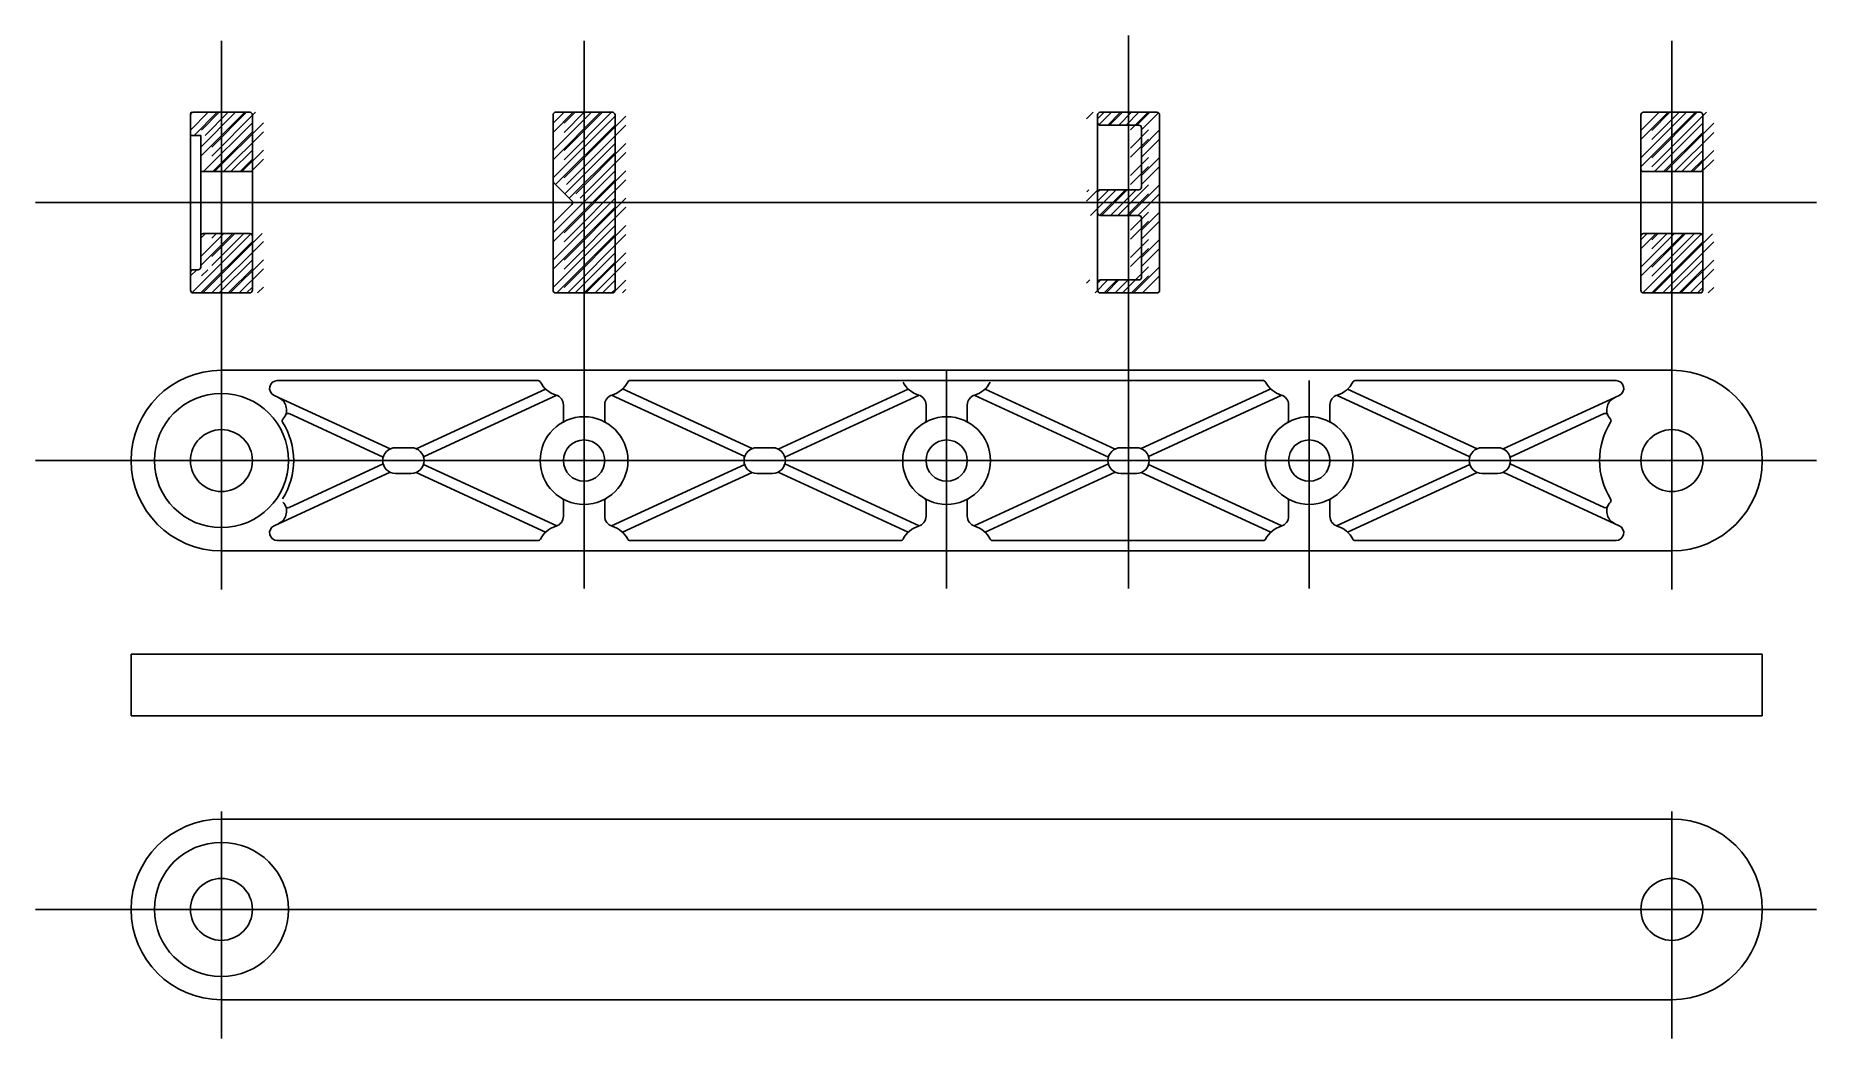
# Model space of a CAD drawing. Extents: x 64 to 409, y 24 to 218.
import ezdxf

# ---------------------------------------------------------------- set-up
doc = ezdxf.new("R2010")
doc.units = 0
doc.header["$LTSCALE"] = 10
for name, pattern in [('AXES', [0]), ('CACHE', [0]), ('CONTINU', [0])]:
    doc.linetypes.add(name, pattern=pattern)
doc.layers.get('0').update_dxf_attribs({"linetype": 'CONTINU'})
for name, color, linetype in [('A', 3, 'AXES'), ('H', 2, 'CONTINU'), ('I', 2, 'CACHE'), ('P', 1, 'CONTINU')]:
    doc.layers.add(name, color=color, linetype=linetype)

# ---------------------------------------------------------------- blocks, each defined once
blk = doc.blocks.new('*X')
at = {"color": 0}
for p, q in [((94, 200.07), (97.43, 203.5)), ((94.7, 199), (99.2, 203.5)), ((96, 196.76), (102.74, 203.5)), ((96, 194.99), (104.51, 203.5)), ((96.54, 192), (106, 201.46)), ((164.25, 196.07), (171.68, 203.5)), ((164.25, 201.37), (166.38, 203.5)), ((164.25, 194.3), (173.45, 203.5)), ((164.25, 199.61), (168.14, 203.5)), ((164.25, 190.77), (176.25, 202.77)), ((164.75, 189.5), (176.25, 201)), ((267.62, 202.22), (268.91, 203.5)), ((269.94, 201), (272.44, 203.5)), ((271.71, 201), (274.21, 203.5)), ((275.25, 201), (277.75, 203.5)), ((276.12, 200.11), (279.42, 203.4)), ((375, 194.69), (383.81, 203.5)), ((375, 199.99), (378.51, 203.5)), ((375, 192.92), (385.58, 203.5)), ((375, 198.22), (380.28, 203.5)), ((377.62, 192), (387, 201.38)), ((98.31, 192), (106, 199.69)), ((166.52, 187.73), (176.25, 197.46)), ((276.12, 196.58), (279.62, 200.08)), ((276.12, 194.81), (279.62, 198.31)), ((379.38, 192), (387, 199.62)), ((101.84, 192), (106, 196.16)), ((103.61, 192), (106, 194.39)), ((167.4, 186.85), (176.25, 195.7)), ((276.12, 191.27), (279.62, 194.77)), ((382.92, 192), (387, 196.08)), ((384.69, 192), (387, 194.31)), ((164.25, 180.16), (176.25, 192.16)), ((164.25, 178.39), (176.25, 190.39)), ((276.12, 189.5), (279.62, 193)), ((164.25, 174.86), (176.25, 186.86)), ((267.62, 186.31), (269.82, 188.5)), ((267.63, 188.08), (268.04, 188.49)), ((268.35, 183.5), (273.35, 188.5)), ((270.12, 183.5), (275.12, 188.5)), ((273.66, 183.5), (279.62, 189.47)), ((275.42, 183.5), (279.62, 187.7)), ((164.25, 173.09), (176.25, 185.09)), ((276.12, 180.67), (279.62, 184.17)), ((94.25, 168.5), (105.75, 180)), ((96, 175.55), (100.45, 180)), ((96, 173.78), (102.22, 180)), ((96, 179.09), (96.91, 180)), ((164.25, 169.55), (176.25, 181.55)), ((164.96, 168.5), (176.25, 179.79)), ((276.12, 178.9), (279.62, 182.4)), ((375, 173.47), (381.53, 180)), ((375, 178.78), (376.22, 180)), ((375, 171.71), (383.29, 180)), ((375, 177.01), (377.99, 180)), ((375.35, 168.52), (386.76, 179.93)), ((96.02, 168.5), (106, 178.48)), ((168.5, 168.5), (176.25, 176.25)), ((276.12, 175.36), (279.62, 178.86)), ((276.12, 173.59), (279.62, 177.09)), ((377.1, 168.5), (387, 178.4)), ((94, 171.78), (95.22, 173)), ((99.56, 168.5), (106, 174.94)), ((101.32, 168.5), (106, 173.18)), ((170.27, 168.5), (176.25, 174.48)), ((274.57, 168.5), (279.62, 173.56)), ((380.63, 168.5), (387, 174.87)), ((382.4, 168.5), (387, 173.1)), ((104.86, 168.5), (106, 169.64)), ((173.8, 168.5), (176.25, 170.95)), ((175.57, 168.5), (176.25, 169.18)), ((267.62, 170.4), (268.23, 171)), ((269.26, 168.5), (271.76, 171)), ((271.03, 168.5), (273.53, 171)), ((276.33, 168.5), (279.62, 171.79)), ((385.94, 168.5), (387, 169.56))]:
    blk.add_line(p, q, dxfattribs=at)

msp = doc.modelspace()

# ---------------------------------------------------------------- linework, layer by layer
at = {"layer": 'A', "color": 0}
for p, q in [((275.75, 218.37), (275.75, 111.18)), ((100, 217.33), (100, 111)), ((170.25, 217.33), (170.25, 111.18)), ((381, 217.33), (381, 111)), ((64, 186), (409, 186)), ((240.5, 153.5), (240.5, 111.18)), ((310.75, 151.5), (310.75, 111.18)), ((64, 136), (409, 136)), ((100, 68), (100, 24)), ((381, 68), (381, 24)), ((64, 49), (409, 49))]:
    msp.add_line(p, q, dxfattribs=at)
at = {"layer": 'I', "color": 0}
msp.add_circle((100, 136), 13, dxfattribs=at)
at = {"layer": 'P', "color": 0}
for p, q in [((94, 203), (94, 199)), ((94.5, 203.5), (105.5, 203.5)), ((106, 203), (106, 192)), ((164.25, 203), (164.25, 190.21)), ((164.75, 203.5), (175.75, 203.5)), ((176.25, 203), (176.25, 169)), ((269.75, 203), (269.75, 201.5)), ((269.75, 201.5), (269.75, 192.5)), ((270.25, 203.5), (281.25, 203.5)), ((270.25, 201), (277.75, 201)), ((278.25, 200.5), (278.25, 189)), ((281.75, 203), (281.75, 192.5)), ((375, 203), (375, 192.5)), ((375.5, 203.5), (386.5, 203.5)), ((387, 203), (387, 192.5)), ((94, 199), (96, 199)), ((94, 199), (94, 172.5)), ((96, 199), (96, 192)), ((96, 192), (106, 192)), ((96, 192), (96, 179.5)), ((106, 192), (106, 179.5)), ((164.25, 190.31), (164.25, 181.79)), ((164.4, 189.85), (167.9, 186.35)), ((269.75, 192.5), (269.75, 188)), ((281.75, 192.5), (281.75, 179.5)), ((375, 192.5), (375, 179.5)), ((375.5, 192), (386.5, 192)), ((387, 192.5), (387, 179.5)), ((269.75, 188), (269.75, 184)), ((270.25, 188.5), (277.75, 188.5)), ((167.9, 185.65), (164.4, 182.15)), ((269.75, 184), (269.75, 179.5)), ((270.25, 183.5), (277.75, 183.5)), ((278.25, 183), (278.25, 171.5)), ((96, 179.5), (96, 173.5)), ((96.5, 180), (105.5, 180)), ((106, 179.5), (106, 169)), ((164.25, 181.79), (164.25, 169)), ((269.75, 179.5), (269.75, 170.5)), ((281.75, 179.5), (281.75, 169)), ((375, 179.5), (375, 169)), ((375.5, 180), (386.5, 180)), ((387, 179.5), (387, 169)), ((94, 172.5), (94, 169)), ((94.5, 173), (95.5, 173)), ((269.75, 170.5), (269.75, 169)), ((270.25, 171), (277.75, 171)), ((94.5, 168.5), (105.5, 168.5)), ((164.75, 168.5), (175.75, 168.5)), ((270.25, 168.5), (281.25, 168.5)), ((375.5, 168.5), (386.5, 168.5)), ((100, 153.5), (240.5, 153.5)), ((179.06, 151.89), (179.06, 151.89)), ((240.5, 153.5), (193, 153.5)), ((240.5, 153.5), (288, 153.5)), ((381, 153.5), (240.5, 153.5)), ((301.94, 151.89), (301.94, 151.89)), ((110.19, 148.64), (132.67, 138.25)), ((110.82, 151.5), (161.35, 151.5)), ((110.82, 151.5), (161.35, 151.5)), ((137.74, 138.29), (162.81, 149.87)), ((139.14, 136.74), (164.95, 148.66)), ((175.59, 148.68), (201.37, 136.77)), ((177.72, 149.9), (202.8, 138.31)), ((179.06, 151.5), (240.5, 151.5)), ((229.68, 151.5), (179.15, 151.5)), ((181.07, 151.5), (231.6, 151.5)), ((207.87, 138.24), (233.06, 149.87)), ((209.17, 136.63), (235.2, 148.66)), ((301.94, 151.5), (240.5, 151.5)), ((271.83, 136.63), (245.8, 148.66)), ((273.13, 138.24), (247.94, 149.87)), ((299.93, 151.5), (249.4, 151.5)), ((251.32, 151.5), (301.85, 151.5)), ((303.28, 149.9), (278.2, 138.31)), ((305.41, 148.68), (279.63, 136.77)), ((341.86, 136.74), (316.05, 148.66)), ((343.26, 138.29), (318.19, 149.87)), ((370.18, 151.5), (319.65, 151.5)), ((370.18, 151.5), (319.65, 151.5)), ((370.81, 148.64), (348.33, 138.25)), ((113.09, 145.1), (131.34, 136.66)), ((166.25, 146.93), (166.25, 143.79)), ((166.25, 143.79), (166.25, 146.79)), ((174.25, 146.93), (174.25, 143.79)), ((236.5, 146.93), (236.5, 143.79)), ((244.5, 146.93), (244.5, 143.79)), ((306.75, 146.93), (306.75, 143.79)), ((314.75, 146.93), (314.75, 143.79)), ((314.75, 143.79), (314.75, 146.79)), ((367.91, 145.1), (349.66, 136.66)), ((133.75, 138.5), (136.75, 138.5)), ((203.75, 138.5), (206.75, 138.5)), ((277.25, 138.5), (274.25, 138.5)), ((347.25, 138.5), (344.25, 138.5)), ((113.09, 126.9), (131.34, 135.34)), ((139.14, 135.26), (164.95, 123.34)), ((175.59, 123.32), (201.37, 135.23)), ((209.17, 135.37), (235.2, 123.34)), ((271.83, 135.37), (245.8, 123.34)), ((305.41, 123.32), (279.63, 135.23)), ((341.86, 135.26), (316.05, 123.34)), ((367.91, 126.9), (349.66, 135.34)), ((110.19, 123.36), (132.67, 133.75)), ((133.75, 133.5), (136.75, 133.5)), ((137.74, 133.71), (162.81, 122.13)), ((177.72, 122.1), (202.8, 133.69)), ((203.75, 133.5), (206.75, 133.5)), ((207.87, 133.76), (233.06, 122.13)), ((273.13, 133.76), (247.94, 122.13)), ((277.25, 133.5), (274.25, 133.5)), ((303.28, 122.1), (278.2, 133.69)), ((343.26, 133.71), (318.19, 122.13)), ((347.25, 133.5), (344.25, 133.5)), ((370.81, 123.36), (348.33, 133.75)), ((166.25, 128.21), (166.25, 125.21)), ((166.25, 125.07), (166.25, 128.21)), ((174.25, 128.21), (174.25, 125.21)), ((236.5, 128.21), (236.5, 125.21)), ((244.5, 128.21), (244.5, 125.21)), ((306.75, 128.21), (306.75, 125.21)), ((314.75, 125.07), (314.75, 128.21)), ((314.75, 128.21), (314.75, 125.21)), ((100, 118.5), (104, 118.5)), ((104, 118.5), (240.5, 118.5)), ((110.82, 120.5), (161.35, 120.5)), ((110.82, 120.5), (161.35, 120.5)), ((229.68, 120.5), (179.15, 120.5)), ((181.07, 120.5), (231.6, 120.5)), ((377, 118.5), (240.5, 118.5)), ((299.93, 120.5), (249.4, 120.5)), ((251.32, 120.5), (301.85, 120.5)), ((370.18, 120.5), (319.65, 120.5)), ((370.18, 120.5), (319.65, 120.5)), ((381, 118.5), (377, 118.5)), ((82.5, 98.5), (240.5, 98.5)), ((82.5, 98.5), (82.5, 86.5)), ((398.5, 98.5), (240.5, 98.5)), ((398.5, 98.5), (398.5, 86.5)), ((82.5, 86.5), (240.5, 86.5)), ((398.5, 86.5), (240.5, 86.5)), ((100, 66.5), (240.5, 66.5)), ((100, 66.5), (240.5, 66.5)), ((381, 66.5), (240.5, 66.5)), ((100, 31.5), (240.5, 31.5)), ((381, 31.5), (240.5, 31.5))]:
    msp.add_line(p, q, dxfattribs=at)
for centre, radius in [((100, 136), 6), ((170.25, 136), 8.5), ((310.75, 136), 8.5), ((381, 136), 6), ((170.25, 136), 4), ((310.75, 136), 4), ((100, 49), 13), ((100, 49), 6), ((381, 49), 6)]:
    msp.add_circle(centre, radius, dxfattribs=at)
for centre, radius, start, end in [((94.3, 203.2), 0.3, 90, 180), ((94.5, 203), 0.5, 90, 180), ((105.5, 203), 0.5, 0, 90), ((164.75, 203), 0.5, 90, 180), ((175.75, 203), 0.5, 0, 90), ((270.25, 203), 0.5, 90, 180), ((270.25, 201.5), 0.5, 180, 270), ((277.75, 200.5), 0.5, 0, 90), ((281.25, 203), 0.5, 0, 90), ((375.5, 203), 0.5, 90, 180), ((386.5, 203), 0.5, 0, 90), ((164.75, 190.21), 0.5, 180, 225), ((375.5, 192.5), 0.5, 180, 270), ((386.5, 192.5), 0.5, 270, 0), ((167.54, 186), 0.5, 315, 45), ((270.25, 188), 0.5, 90, 180), ((277.75, 189), 0.5, 270, 0), ((270.25, 184), 0.5, 180, 270), ((277.75, 183), 0.5, 0, 90), ((96.5, 179.5), 0.5, 90, 180), ((105.5, 179.5), 0.5, 0, 90), ((164.75, 181.79), 0.5, 135, 180), ((375.5, 179.5), 0.5, 90, 180), ((386.5, 179.5), 0.5, 0, 90), ((94.5, 172.5), 0.5, 90, 180), ((95.5, 173.5), 0.5, 270, 0), ((270.25, 170.5), 0.5, 90, 180), ((277.75, 171.5), 0.5, 270, 0), ((94.5, 169), 0.5, 180, 270), ((105.5, 169), 0.5, 270, 0), ((164.75, 169), 0.5, 180, 270), ((175.75, 169), 0.5, 270, 0), ((270.25, 169), 0.5, 180, 270), ((281.25, 169), 0.5, 270, 0), ((375.5, 169), 0.5, 180, 270), ((386.5, 169), 0.5, 270, 0), ((100, 136), 17.5, 90, 270), ((381, 136), 17.5, 270, 90), ((110.82, 150), 1.5, 90, 245.2005), ((161.35, 151), 0.5, 27.0357, 90), ((161.35, 151), 0.5, 27.0357, 90), ((166.25, 153.5), 5, 207.0357, 253.3985), ((166.25, 153.5), 5, 207.0357, 253.3985), ((164.25, 146.79), 2, 0, 73.3985), ((164.25, 146.79), 2, 0, 73.3985), ((176.25, 146.79), 2, 106.6015, 180), ((174.25, 153.5), 5, 286.6015, 332.9643), ((179.15, 151), 0.5, 90, 152.9643), ((236.5, 153.5), 5, 207.0357, 253.3985), ((234.5, 146.79), 2, 0, 73.3985), ((246.5, 146.79), 2, 106.6015, 180), ((244.5, 153.5), 5, 286.6015, 332.9643), ((301.85, 151), 0.5, 27.0357, 90), ((306.75, 153.5), 5, 207.0357, 253.3985), ((304.75, 146.79), 2, 0, 73.3985), ((316.75, 146.79), 2, 106.6015, 180), ((316.75, 146.79), 2, 106.6015, 180), ((314.75, 153.5), 5, 286.6015, 332.9643), ((314.75, 153.5), 5, 286.6015, 332.9643), ((319.65, 151), 0.5, 90, 152.9643), ((319.65, 151), 0.5, 90, 152.9643), ((370.18, 150), 1.5, 294.7995, 90), ((109.98, 145.82), 2.63, 317.4516, 64.0478), ((112.88, 144.64), 0.5, 65.2005, 157.947), ((368.12, 144.64), 0.5, 22.053, 114.7995), ((371.02, 145.82), 2.63, 115.9522, 222.5484), ((112.28, 143.7), 0.5, 137.4516, 212.0871), ((100, 136), 14, 0, 32.0871), ((165.75, 143.79), 0.5, 300, 0), ((165.75, 143.79), 0.5, 300, 0), ((174.75, 143.79), 0.5, 180, 240), ((240.5, 136), 8.5, 90, 270), ((236, 143.79), 0.5, 300, 0), ((240.5, 136), 8.5, 270, 90), ((245, 143.79), 0.5, 180, 240), ((306.25, 143.79), 0.5, 300, 0), ((315.25, 143.79), 0.5, 180, 240), ((315.25, 143.79), 0.5, 180, 240), ((381, 136), 14, 147.9129, 180), ((368.72, 143.7), 0.5, 327.9129, 42.5484), ((133.75, 136), 2.5, 90, 270), ((136.75, 136), 2.5, 270, 90), ((203.75, 136), 2.5, 90, 270), ((206.75, 136), 2.5, 270, 90), ((240.5, 136), 4, 90, 270), ((240.5, 136), 4, 270, 90), ((274.25, 136), 2.5, 90, 270), ((277.25, 136), 2.5, 270, 90), ((344.25, 136), 2.5, 90, 270), ((347.25, 136), 2.5, 270, 90), ((100, 136), 14, 327.9129, 0), ((381, 136), 14, 180, 212.0871), ((109.98, 126.18), 2.63, 295.9522, 42.5484), ((165.75, 128.21), 0.5, 0, 60), ((165.75, 128.21), 0.5, 0, 60), ((174.75, 128.21), 0.5, 120, 180), ((236, 128.21), 0.5, 0, 60), ((245, 128.21), 0.5, 120, 180), ((306.25, 128.21), 0.5, 0, 60), ((315.25, 128.21), 0.5, 120, 180), ((315.25, 128.21), 0.5, 120, 180), ((371.02, 126.18), 2.63, 137.4516, 244.0478), ((368.72, 128.3), 0.5, 317.4516, 32.0871), ((112.88, 127.36), 0.5, 202.053, 294.7995), ((164.25, 125.21), 2, 286.6015, 0), ((164.25, 125.21), 2, 286.6015, 0), ((176.25, 125.21), 2, 180, 253.3985), ((234.5, 125.21), 2, 286.6015, 0), ((246.5, 125.21), 2, 180, 253.3985), ((304.75, 125.21), 2, 286.6015, 0), ((316.75, 125.21), 2, 180, 253.3985), ((316.75, 125.21), 2, 180, 253.3985), ((368.12, 127.36), 0.5, 245.2005, 337.947), ((110.82, 122), 1.5, 114.7995, 270), ((161.35, 121), 0.5, 270, 332.9643), ((166.25, 118.5), 5, 106.6015, 152.9643), ((166.25, 118.5), 5, 106.6015, 152.9643), ((174.25, 118.5), 5, 27.0357, 73.3985), ((179.15, 121), 0.5, 207.0357, 270), ((231.6, 121), 0.5, 270, 332.9643), ((236.5, 118.5), 5, 106.6015, 152.9643), ((244.5, 118.5), 5, 27.0357, 73.3985), ((249.4, 121), 0.5, 207.0357, 270), ((301.85, 121), 0.5, 270, 332.9643), ((306.75, 118.5), 5, 106.6015, 152.9643), ((314.75, 118.5), 5, 27.0357, 73.3985), ((314.75, 118.5), 5, 27.0357, 73.3985), ((319.65, 121), 0.5, 207.0357, 270), ((370.18, 122), 1.5, 270, 65.2005), ((100, 49), 17.5, 90, 270), ((381, 49), 17.5, 270, 90)]:
    msp.add_arc(centre, radius, start, end, dxfattribs=at)

# ---------------------------------------------------------------- block references
at = {"layer": 'H', "color": 0}
for p in [(0, 0), (0, 0), (0, 0), (0, 0), (0, 0), (2.12, 0)]:
    msp.add_blockref('*X', p, dxfattribs=at)

doc.saveas('drawing.dxf')
